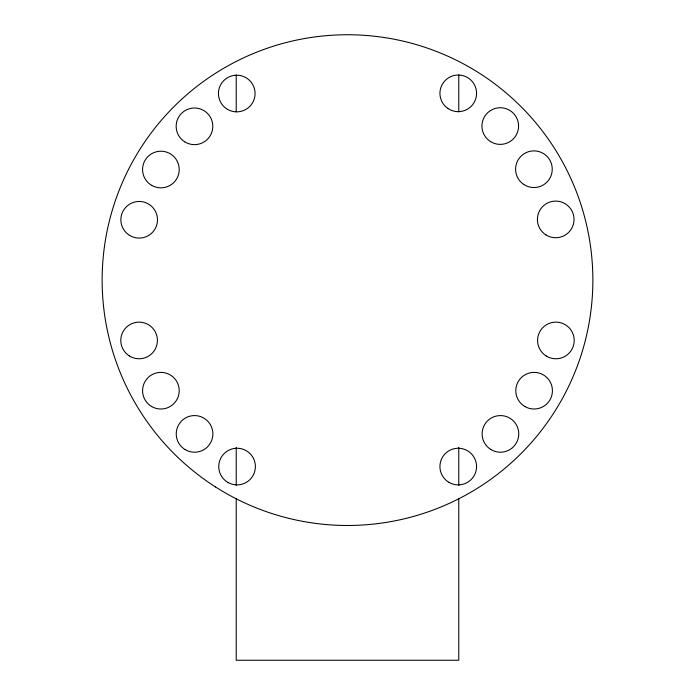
<?xml version="1.0" encoding="UTF-8"?>
<svg xmlns="http://www.w3.org/2000/svg" width="695" height="695" viewBox="0 0 695 695"><rect width="100%" height="100%" fill="white"/><g stroke="black" fill="none" stroke-linecap="round" stroke-linejoin="round"><path stroke-width="1.04" d="M458.778 74.938L458.778 111.86M458.778 447.406L458.778 485.414M458.778 498.445L458.778 660.25L236.222 660.25L236.222 498.445M236.222 74.938L236.222 111.86M236.222 447.406L236.222 485.414M215.502 486.943A245.361 245.361 0 0 0 592.618 291.005A245.361 245.361 0 0 0 234.371 62.385A245.361 245.361 0 0 0 215.502 486.943M151.727 185.391A18.313 18.313 0 0 0 179.206 169.528A18.313 18.313 0 0 0 151.727 153.665A18.313 18.313 0 0 0 151.727 185.391M151.727 406.558A18.313 18.313 0 0 0 179.206 390.694A18.313 18.313 0 0 0 151.727 374.84A18.313 18.313 0 0 0 151.727 406.558M524.96 406.558A18.313 18.313 0 0 0 552.429 390.694A18.313 18.313 0 0 0 524.96 374.84A18.313 18.313 0 0 0 524.96 406.558M523.665 184.384A18.313 18.313 0 0 0 552.195 170.501A18.313 18.313 0 0 0 525.907 152.735A18.313 18.313 0 0 0 523.665 184.384M226.492 108.698A18.313 18.313 0 0 0 255.022 94.833A18.313 18.313 0 0 0 228.751 77.049A18.313 18.313 0 0 0 226.492 108.698M447.98 108.507A18.313 18.313 0 0 0 476.518 94.642A18.313 18.313 0 0 0 450.247 76.867A18.313 18.313 0 0 0 447.98 108.507M449.092 482.426A18.313 18.313 0 0 0 476.561 466.562A18.313 18.313 0 0 0 449.092 450.699A18.313 18.313 0 0 0 449.092 482.426M227.917 482.426A18.313 18.313 0 0 0 255.386 466.562A18.313 18.313 0 0 0 227.917 450.699A18.313 18.313 0 0 0 227.917 482.426M545.949 234.901A18.313 18.313 0 0 0 574.018 220.124A18.313 18.313 0 0 0 547.182 203.201A18.313 18.313 0 0 0 545.949 234.901M490.67 449.387A18.313 18.313 0 0 0 518.739 434.61A18.313 18.313 0 0 0 491.904 417.686A18.313 18.313 0 0 0 490.67 449.387M129.331 355.936A18.313 18.313 0 0 0 157.4 341.158A18.313 18.313 0 0 0 130.564 324.244A18.313 18.313 0 0 0 129.331 355.936M184.714 141.815A18.313 18.313 0 0 0 212.783 127.029A18.313 18.313 0 0 0 185.947 110.114A18.313 18.313 0 0 0 184.714 141.815M490.583 141.615A18.313 18.313 0 0 0 518.566 126.655A18.313 18.313 0 0 0 491.617 109.906A18.313 18.313 0 0 0 490.583 141.615M546.227 356.005A18.313 18.313 0 0 0 574.2 341.045A18.313 18.313 0 0 0 547.26 324.296A18.313 18.313 0 0 0 546.227 356.005M184.887 449.448A18.313 18.313 0 0 0 212.861 434.488A18.313 18.313 0 0 0 185.921 417.738A18.313 18.313 0 0 0 184.887 449.448M129.513 235.327A18.313 18.313 0 0 0 157.487 220.367A18.313 18.313 0 0 0 130.547 203.618A18.313 18.313 0 0 0 129.513 235.327"/></g></svg>
